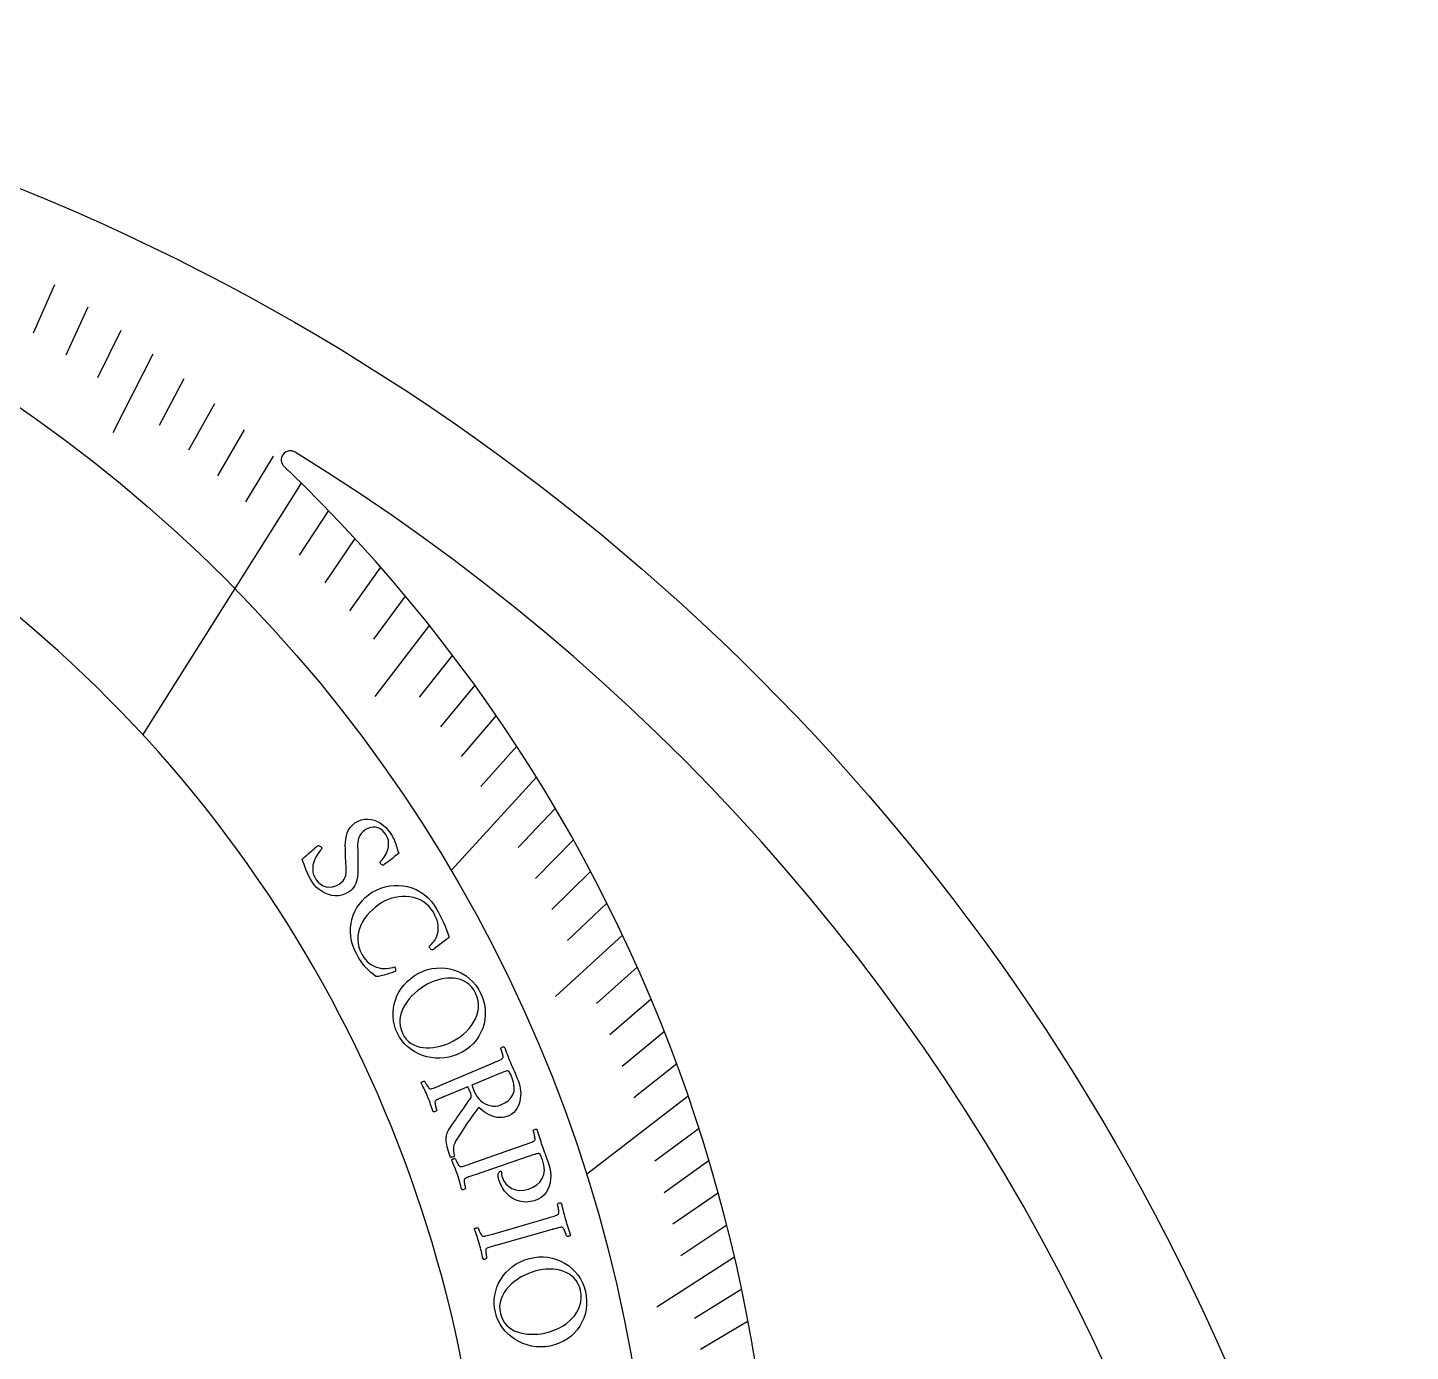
# Model space of a CAD drawing. Header units: millimetres. Extents: x -61 to 61, y -61 to 61.
# Drawn here: x 22.95 to 60.75, y 24.56 to 60.75 of the extents above; entities that cross this region are included whole.
import ezdxf

# ---------------------------------------------------------------- set-up
doc = ezdxf.new("R2010")
doc.units = ezdxf.units.MM
for name, color, linetype in [('CUT_INNER', 6, 'Continuous'), ('CUT_OUTER', 1, 'Continuous'), ('ENGRAVE', 7, 'Continuous'), ('ENGRAVE_FINE', 8, 'Continuous'), ('TEXT', 5, 'Continuous')]:
    doc.layers.add(name, color=color, linetype=linetype)

msp = doc.modelspace()

# ---------------------------------------------------------------- linework, layer by layer
at = {"layer": 'CUT_INNER'}
for centre, radius, start, end in [((0.0003, 17.36), 35.4924, 347.83564, 87.61872), ((30.1292, 48.9302), 0.25, 58.53516, 226.23047), ((0.0008, 0.0006), 57.7115, 352.757445, 58.378009), ((0.0011, 17.3601), 43.3891, 346.51414, 46.33951)]:
    msp.add_arc(centre, radius, start, end, dxfattribs=at)
at = {"layer": 'CUT_OUTER'}
msp.add_circle((0, 0), 60.75, dxfattribs=at)
at = {"layer": 'ENGRAVE'}
for points in [[(30.4248, 48.2959), (26.0931, 41.4198)], [(36.8574, 40.2563), (34.5233, 37.707)], [(41.0089, 31.5366), (38.2235, 29.3945)]]:
    msp.add_lwpolyline(points, dxfattribs=at)
msp.add_circle((0, 17.3597), 40.0734, dxfattribs=at)
at = {"layer": 'ENGRAVE_FINE'}
for points in [[(23.6813, 53.7178), (23.1, 52.3992)], [(24.5962, 53.1053), (23.9898, 51.7961)], [(25.4913, 52.4725), (24.8601, 51.1732)], [(26.3663, 51.8203), (25.2727, 49.6709)], [(27.2208, 51.1495), (26.5404, 49.871)], [(28.0542, 50.4608), (27.3495, 49.1933)], [(28.8662, 49.7551), (28.1375, 48.499)], [(29.6565, 49.0332), (28.9039, 47.7889)], [(31.1708, 47.5441), (30.3712, 46.3246)], [(31.8943, 46.7786), (31.0716, 45.5719)], [(32.5952, 46.0001), (31.7496, 44.8067)], [(33.2732, 45.2095), (32.405, 44.0298)], [(33.9283, 44.4076), (32.4428, 42.4633)], [(34.5603, 43.5952), (33.6476, 42.4439)], [(35.1692, 42.7731), (34.2347, 41.6365)], [(35.7551, 41.9421), (34.7989, 40.8205)], [(36.3178, 41.1029), (35.3404, 39.9967)], [(37.374, 39.4029), (36.3549, 38.3286)], [(37.8676, 38.5437), (36.8282, 37.4857)], [(38.3385, 37.6792), (37.279, 36.638)], [(38.7866, 36.8101), (37.7074, 35.7859)], [(39.2122, 35.9372), (37.3791, 34.2572)], [(39.6154, 35.061), (38.4978, 34.0718)], [(39.9965, 34.1822), (38.8601, 33.2111)], [(40.3556, 33.3015), (39.2009, 32.3486)], [(40.693, 32.4194), (39.5202, 31.4851)], [(41.3037, 30.6535), (40.0959, 29.7572)], [(41.5774, 29.7708), (40.3527, 28.8938)], [(41.8306, 28.8889), (40.5892, 28.0316)], [(42.0633, 28.0083), (40.8058, 27.171)], [(42.2761, 27.1296), (40.1506, 25.7656)], [(42.4691, 26.2532), (41.1803, 25.4565)], [(42.6427, 25.3796), (41.3389, 24.6036)]]:
    msp.add_lwpolyline(points, dxfattribs=at)
at = {"layer": 'TEXT'}
for points in [[(32.863, 38.7309), (32.8946, 38.6806), (32.9219, 38.6338), (32.9449, 38.5905), (32.9636, 38.5506), (32.9798, 38.5119), (32.9952, 38.4722), (33.0098, 38.4314), (33.0236, 38.3895), (33.038, 38.3447), (33.0543, 38.2949), (33.0725, 38.2401), (33.0927, 38.1804), (33.0367, 38.1318), (32.9791, 38.0837), (32.9198, 38.036), (32.8588, 37.9888), (32.8007, 37.9449), (32.7503, 37.9073), (32.7075, 37.8759), (32.6724, 37.8508), (32.6647, 37.8463), (32.6556, 37.8461), (32.6452, 37.8503), (32.6335, 37.8589), (32.622, 37.8694), (32.6122, 37.8792), (32.6043, 37.8885), (32.5982, 37.8971), (32.592, 37.9087), (32.5883, 37.92), (32.5869, 37.931), (32.588, 37.9419), (32.6151, 37.966), (32.6426, 37.995), (32.6703, 38.0289), (32.6983, 38.0677), (32.7251, 38.1102), (32.749, 38.1554), (32.7701, 38.2033), (32.7883, 38.2539), (32.8026, 38.3063), (32.812, 38.3597), (32.8163, 38.4142), (32.8157, 38.4697), (32.8088, 38.5253), (32.7942, 38.5798), (32.7719, 38.6332), (32.742, 38.6856), (32.6973, 38.7466), (32.6504, 38.796), (32.6012, 38.8338), (32.5499, 38.8599), (32.4978, 38.8765), (32.446, 38.8854), (32.3947, 38.8868), (32.3437, 38.8806), (32.2945, 38.8687), (32.2485, 38.8529), (32.2056, 38.8332), (32.1659, 38.8097), (32.1093, 38.7659), (32.0634, 38.7171), (32.0283, 38.6635), (32.0038, 38.605), (31.9873, 38.5426), (31.976, 38.4773), (31.97, 38.4092), (31.9692, 38.3383), (31.9708, 38.2657), (31.9719, 38.1927), (31.9727, 38.1193), (31.973, 38.0455), (31.9743, 37.9894), (31.9756, 37.9304), (31.9769, 37.8687), (31.9782, 37.8042), (31.9784, 37.7383), (31.9763, 37.6722), (31.9719, 37.6059), (31.9653, 37.5395), (31.9549, 37.4742), (31.9392, 37.4114), (31.9183, 37.3512), (31.892, 37.2934), (31.8594, 37.2394), (31.8194, 37.1905), (31.772, 37.1466), (31.7173, 37.1077), (31.6302, 37.0617), (31.5407, 37.0307), (31.449, 37.0147), (31.355, 37.0134), (31.2613, 37.0251), (31.1707, 37.0479), (31.0832, 37.0817), (30.9985, 37.1267), (30.9191, 37.181), (30.8473, 37.243), (30.783, 37.3128), (30.7261, 37.3905), (30.6786, 37.468), (30.6361, 37.547), (30.5987, 37.6274), (30.5664, 37.7093), (30.537, 37.7895), (30.5083, 37.865), (30.4802, 37.9356), (30.453, 38.0015), (30.4935, 38.0422), (30.536, 38.0834), (30.5804, 38.1251), (30.6268, 38.1673), (30.6729, 38.2083), (30.7163, 38.2464), (30.757, 38.2816), (30.7952, 38.3139), (30.8286, 38.3416), (30.8551, 38.3633), (30.8749, 38.3789), (30.8877, 38.3884), (30.9009, 38.3854), (30.9139, 38.3814), (30.9267, 38.3764), (30.9393, 38.3704), (30.9512, 38.3633), (30.9618, 38.3551), (30.9712, 38.3457), (30.9793, 38.3352), (30.9862, 38.3211), (30.9877, 38.3074), (30.9837, 38.2941), (30.9743, 38.2811), (30.9542, 38.2587), (30.9315, 38.231), (30.9065, 38.1979), (30.879, 38.1594), (30.8511, 38.1163), (30.825, 38.0693), (30.8006, 38.0184), (30.778, 37.9637), (30.7592, 37.906), (30.7467, 37.8463), (30.7403, 37.7845), (30.74, 37.7208), (30.7481, 37.6555), (30.7668, 37.5892), (30.796, 37.5217), (30.8359, 37.453), (30.8888, 37.3854), (30.9511, 37.3306), (31.023, 37.2885), (31.1044, 37.259), (31.1914, 37.246), (31.2798, 37.2533), (31.3696, 37.2809), (31.4609, 37.329), (31.521, 37.3724), (31.5692, 37.4187), (31.6053, 37.4678), (31.6293, 37.5198), (31.6447, 37.5748), (31.6547, 37.6327), (31.6594, 37.6936), (31.6586, 37.7574), (31.655, 37.8238), (31.6508, 37.8927), (31.6461, 37.9639), (31.6409, 38.0375), (31.6375, 38.1214), (31.635, 38.2075), (31.6334, 38.2959), (31.6328, 38.3866), (31.636, 38.4772), (31.6461, 38.5653), (31.6632, 38.6511), (31.6873, 38.7344), (31.721, 38.8129), (31.7672, 38.884), (31.8258, 38.9478), (31.897, 39.0041), (31.9804, 39.0524), (32.066, 39.0859), (32.154, 39.1044), (32.2444, 39.1078), (32.3347, 39.0978), (32.4228, 39.0762), (32.5084, 39.0428), (32.5917, 38.9976), (32.6702, 38.9427), (32.7416, 38.8799), (32.8059, 38.8093), (32.863, 38.7309)], [(34.1367, 36.639), (34.1835, 36.5538), (34.2296, 36.4657), (34.2749, 36.3745), (34.3193, 36.2803), (34.3617, 36.1833), (34.4008, 36.0838), (34.4366, 35.9817), (34.4691, 35.8771), (34.4652, 35.874), (34.4535, 35.8647), (34.434, 35.8493), (34.4067, 35.8277), (34.3741, 35.8022), (34.3386, 35.7748), (34.3003, 35.7457), (34.2592, 35.7147), (34.2176, 35.6836), (34.178, 35.6539), (34.1404, 35.6254), (34.1047, 35.5984), (34.0736, 35.5749), (34.0494, 35.5571), (34.0322, 35.5449), (34.0219, 35.5385), (34.0152, 35.5349), (34.0066, 35.5348), (33.9962, 35.5381), (33.9838, 35.5449), (33.9713, 35.5541), (33.9603, 35.5646), (33.9507, 35.5765), (33.9425, 35.5897), (33.9368, 35.6017), (33.9329, 35.6136), (33.9307, 35.6252), (33.9302, 35.6367), (33.9487, 35.6527), (33.971, 35.6738), (33.997, 35.7), (34.0268, 35.7313), (34.0574, 35.7681), (34.0861, 35.8106), (34.1127, 35.8587), (34.1372, 35.9127), (34.157, 35.9724), (34.1694, 36.0382), (34.1744, 36.1099), (34.1718, 36.1876), (34.1589, 36.2716), (34.1327, 36.3619), (34.0931, 36.4586), (34.04, 36.5615), (33.9831, 36.6502), (33.9182, 36.7286), (33.8455, 36.7966), (33.7651, 36.8543), (33.6788, 36.9019), (33.5885, 36.9397), (33.4944, 36.9678), (33.3964, 36.9862), (33.2965, 36.9953), (33.1967, 36.9956), (33.0971, 36.9872), (32.9976, 36.97), (32.9001, 36.9449), (32.8066, 36.9127), (32.717, 36.8733), (32.6314, 36.8269), (32.5402, 36.7681), (32.4536, 36.7034), (32.3717, 36.6329), (32.2942, 36.5565), (32.2232, 36.4753), (32.1602, 36.3902), (32.1052, 36.3013), (32.0582, 36.2086), (32.0208, 36.113), (31.9943, 36.0153), (31.9788, 35.9156), (31.9742, 35.8138), (31.9824, 35.7108), (32.0051, 35.6074), (32.0423, 35.5035), (32.094, 35.399), (32.1367, 35.3296), (32.182, 35.2689), (32.23, 35.2169), (32.2807, 35.1736), (32.3326, 35.1373), (32.3842, 35.1064), (32.4355, 35.0808), (32.4865, 35.0607), (32.5558, 35.0403), (32.624, 35.0277), (32.6911, 35.0231), (32.7572, 35.0264), (32.8201, 35.0344), (32.8779, 35.0439), (32.9306, 35.0549), (32.9781, 35.0674), (32.994, 35.0399), (33.0041, 35.0109), (33.0084, 34.9804), (33.007, 34.9486), (32.9919, 34.9414), (32.97, 34.9326), (32.9415, 34.9222), (32.9063, 34.91), (32.8669, 34.8969), (32.8256, 34.8836), (32.7826, 34.8702), (32.7377, 34.8566), (32.693, 34.8437), (32.6504, 34.8324), (32.6099, 34.8228), (32.5715, 34.8148), (32.5372, 34.809), (32.5091, 34.8059), (32.487, 34.8056), (32.4711, 34.808), (32.3995, 34.8578), (32.33, 34.9144), (32.2625, 34.9779), (32.1971, 35.0482), (32.1329, 35.1266), (32.0692, 35.2142), (32.006, 35.3112), (31.9432, 35.4174), (31.8833, 35.5353), (31.8363, 35.6541), (31.8023, 35.7741), (31.7811, 35.8953), (31.7721, 36.0162), (31.7744, 36.1352), (31.788, 36.2522), (31.8131, 36.3673), (31.8488, 36.4792), (31.8944, 36.5865), (31.95, 36.6889), (32.0156, 36.7867), (32.0905, 36.8783), (32.1743, 36.9624), (32.2669, 37.0387), (32.3685, 37.1073), (32.4824, 37.1698), (32.5991, 37.22), (32.7185, 37.2577), (32.8409, 37.2829), (32.9644, 37.2959), (33.0875, 37.297), (33.21, 37.2862), (33.3321, 37.2634), (33.4518, 37.2283), (33.5673, 37.1807), (33.6785, 37.1206), (33.7852, 37.048), (33.8857, 36.9633), (33.9778, 36.8668), (34.0615, 36.7587), (34.1367, 36.639)], [(35.3314, 34.3508), (35.3816, 34.2327), (35.4194, 34.1129), (35.4449, 33.9916), (35.458, 33.8688), (35.4588, 33.7464), (35.4475, 33.6262), (35.4241, 33.5082), (35.3887, 33.3925), (35.3418, 33.2806), (35.2838, 33.1743), (35.2148, 33.0734), (35.135, 32.978), (35.0443, 32.8899), (34.943, 32.811), (34.8312, 32.7412), (34.7088, 32.6804), (34.5878, 32.6337), (34.466, 32.6001), (34.3434, 32.5793), (34.2201, 32.5713), (34.0977, 32.5749), (33.9778, 32.5889), (33.8606, 32.6134), (33.7458, 32.6481), (33.6353, 32.6927), (33.5308, 32.7466), (33.4322, 32.8099), (33.3396, 32.8825), (33.2545, 32.9638), (33.1788, 33.0531), (33.1123, 33.1505), (33.055, 33.256), (33.0087, 33.3651), (32.9737, 33.4763), (32.9499, 33.5898), (32.9374, 33.7056), (32.9362, 33.822), (32.9462, 33.937), (32.9676, 34.0507), (33.0004, 34.1632), (33.0441, 34.273), (33.0982, 34.3788), (33.163, 34.4805), (33.2383, 34.5781), (33.3241, 34.6698), (33.4201, 34.7535), (33.5265, 34.8293), (33.6433, 34.897), (33.7611, 34.9515), (33.8807, 34.9933), (34.0022, 35.022), (34.1256, 35.0378), (34.249, 35.0412), (34.3705, 35.033), (34.4901, 35.0132), (34.6077, 34.9816), (34.7216, 34.9387), (34.8301, 34.8849), (34.9331, 34.8201), (35.0306, 34.7444), (35.1204, 34.6589), (35.2006, 34.5647), (35.2709, 34.462), (35.3314, 34.3508)], [(35.1935, 34.3464), (35.1421, 34.439), (35.0835, 34.5192), (35.0178, 34.5868), (34.9449, 34.6419), (34.8668, 34.6857), (34.7853, 34.7196), (34.7003, 34.7435), (34.6119, 34.7574), (34.5214, 34.7624), (34.43, 34.7596), (34.3377, 34.749), (34.2444, 34.7306), (34.152, 34.7058), (34.0622, 34.6759), (33.9749, 34.641), (33.8902, 34.601), (33.795, 34.5484), (33.7033, 34.4892), (33.6152, 34.4235), (33.5306, 34.3513), (33.4514, 34.2741), (33.3794, 34.1929), (33.3147, 34.1079), (33.2572, 34.0191), (33.2086, 33.9276), (33.1705, 33.8345), (33.1429, 33.7398), (33.1258, 33.6435), (33.1212, 33.5464), (33.1312, 33.4497), (33.1557, 33.3531), (33.1947, 33.2565), (33.2428, 33.1691), (33.2982, 33.0934), (33.3607, 33.0293), (33.4305, 32.9768), (33.5062, 32.9346), (33.5862, 32.9015), (33.6706, 32.8774), (33.7593, 32.8625), (33.8508, 32.8557), (33.9434, 32.8563), (34.037, 32.8643), (34.1317, 32.8797), (34.2257, 32.9012), (34.3172, 32.9276), (34.4062, 32.9588), (34.4927, 32.995), (34.5901, 33.0433), (34.684, 33.0983), (34.7743, 33.16), (34.8609, 33.2285), (34.942, 33.3028), (35.0156, 33.382), (35.0816, 33.4662), (35.14, 33.5552), (35.1892, 33.6479), (35.2274, 33.7429), (35.2546, 33.8402), (35.2708, 33.9397), (35.2741, 34.0407), (35.2622, 34.1422), (35.2354, 34.2441), (35.1935, 34.3464)], [(36.363, 31.9418), (36.3853, 31.8791), (36.4029, 31.8134), (36.4159, 31.7449), (36.4243, 31.6736), (36.4275, 31.6012), (36.4251, 31.5298), (36.4172, 31.4591), (36.4036, 31.3894), (36.3839, 31.322), (36.3573, 31.2582), (36.3239, 31.198), (36.2837, 31.1415), (36.2361, 31.0901), (36.1807, 31.0453), (36.1174, 31.0072), (36.0462, 30.9755), (35.9824, 30.9565), (35.9161, 30.9468), (35.8474, 30.9463), (35.7761, 30.955), (35.7045, 30.9713), (35.6345, 30.9939), (35.5662, 31.0227), (35.4995, 31.0576), (35.4365, 31.0974), (35.3792, 31.1406), (35.3277, 31.1871), (35.2819, 31.2371), (35.2252, 31.1614), (35.1711, 31.0879), (35.1196, 31.0167), (35.0708, 30.9478), (35.0235, 30.8796), (34.9767, 30.8108), (34.9303, 30.7413), (34.8844, 30.6712), (34.8375, 30.5988), (34.7881, 30.5226), (34.7362, 30.4427), (34.6817, 30.3591), (34.649, 30.3036), (34.6229, 30.2489), (34.6037, 30.1951), (34.5912, 30.1422), (34.5858, 30.0872), (34.5877, 30.0271), (34.597, 29.9621), (34.6136, 29.892), (34.6069, 29.8831), (34.5961, 29.8757), (34.5812, 29.8698), (34.5622, 29.8654), (34.5433, 29.8623), (34.5285, 29.8602), (34.518, 29.8591), (34.5117, 29.8591), (34.4824, 29.942), (34.4572, 30.0182), (34.436, 30.0877), (34.419, 30.1505), (34.4058, 30.2062), (34.396, 30.2545), (34.3897, 30.2953), (34.387, 30.3287), (34.3878, 30.3511), (34.3894, 30.3778), (34.3915, 30.4087), (34.3944, 30.444), (34.4006, 30.4823), (34.413, 30.5225), (34.4315, 30.5646), (34.4562, 30.6086), (34.4689, 30.6281), (34.4866, 30.6547), (34.5092, 30.6882), (34.5368, 30.7287), (34.5686, 30.775), (34.6037, 30.8258), (34.6422, 30.881), (34.684, 30.9407), (34.7281, 31.0037), (34.7736, 31.069), (34.8205, 31.1366), (34.8688, 31.2064), (34.9175, 31.2768), (34.9658, 31.3462), (35.0136, 31.4147), (35.061, 31.482), (35.0726, 31.507), (35.0763, 31.5361), (35.0721, 31.5693), (35.0601, 31.6066), (34.9854, 31.789), (34.3425, 31.5238), (34.3372, 31.5216), (34.3319, 31.5194), (34.3266, 31.5173), (34.3213, 31.5151), (34.316, 31.5129), (34.3107, 31.5107), (34.3054, 31.5085), (34.3001, 31.5063), (34.2673, 31.4927), (34.2362, 31.4795), (34.2068, 31.4667), (34.1789, 31.4543), (34.1533, 31.4421), (34.1306, 31.4298), (34.1108, 31.4174), (34.0939, 31.405), (34.0878, 31.3953), (34.0842, 31.3807), (34.0833, 31.361), (34.0849, 31.3362), (34.0886, 31.3088), (34.0937, 31.2809), (34.1002, 31.2526), (34.1081, 31.2238), (34.1162, 31.1972), (34.1232, 31.1752), (34.1291, 31.1578), (34.1339, 31.145), (34.1273, 31.137), (34.1177, 31.1289), (34.105, 31.1209), (34.0892, 31.1128), (34.0727, 31.1063), (34.0582, 31.1028), (34.0455, 31.1024), (34.0347, 31.105), (34.0172, 31.1579), (33.9999, 31.2097), (33.9828, 31.2603), (33.9657, 31.3096), (33.9483, 31.3586), (33.9299, 31.4079), (33.9104, 31.4575), (33.89, 31.5075), (33.8693, 31.556), (33.8477, 31.6047), (33.8252, 31.6534), (33.8018, 31.7023), (33.7777, 31.7514), (33.7531, 31.8007), (33.7281, 31.8504), (33.7025, 31.9003), (33.7083, 31.9099), (33.7175, 31.9186), (33.7303, 31.9265), (33.7464, 31.9336), (33.7633, 31.9392), (33.7779, 31.9426), (33.7904, 31.9438), (33.8008, 31.9427), (33.8065, 31.9304), (33.8147, 31.914), (33.8255, 31.8935), (33.8387, 31.869), (33.8536, 31.8431), (33.8693, 31.8182), (33.8858, 31.7945), (33.9031, 31.7718), (33.9197, 31.7527), (33.9344, 31.7396), (33.9469, 31.7326), (33.9575, 31.7315), (33.9828, 31.735), (34.0105, 31.7412), (34.0406, 31.7502), (34.0732, 31.7621), (34.1076, 31.7757), (34.1433, 31.7901), (34.1802, 31.8053), (34.2183, 31.8213), (35.6845, 32.4453), (35.7227, 32.4615), (35.7596, 32.4776), (35.7953, 32.4933), (35.8298, 32.5089), (35.8618, 32.5244), (35.8897, 32.5401), (35.9137, 32.5561), (35.9337, 32.5723), (35.9415, 32.5814), (35.9454, 32.5961), (35.9453, 32.6165), (35.9412, 32.6426), (35.9348, 32.6715), (35.9274, 32.7006), (35.9192, 32.7299), (35.9101, 32.7594), (35.9011, 32.7866), (35.8934, 32.8092), (35.8868, 32.8271), (35.8814, 32.8404), (35.8877, 32.8489), (35.897, 32.8575), (35.9094, 32.866), (35.925, 32.8745), (35.9413, 32.8814), (35.9558, 32.885), (35.9686, 32.8855), (35.9797, 32.8828), (36.0014, 32.8272), (36.0225, 32.7722), (36.043, 32.7178), (36.063, 32.6639), (36.0828, 32.6106), (36.1032, 32.5577), (36.124, 32.5053), (36.1454, 32.4534), (36.1683, 32.3989), (36.1925, 32.3425), (36.2179, 32.2842), (36.2445, 32.2239), (36.2723, 32.1603), (36.3013, 32.0921), (36.3316, 32.0193), (36.363, 31.9418)], [(35.8861, 31.2974), (35.9919, 31.3476), (36.0812, 31.4098), (36.1541, 31.484), (36.2103, 31.5703), (36.2447, 31.67), (36.2521, 31.7841), (36.2324, 31.9126), (36.1854, 32.0553), (36.1775, 32.074), (36.1674, 32.0969), (36.155, 32.124), (36.1404, 32.1554), (36.1248, 32.1846), (36.1094, 32.2057), (36.0944, 32.2185), (36.0796, 32.223), (36.0582, 32.2219), (36.032, 32.2169), (36.0009, 32.2079), (35.965, 32.1951), (35.9266, 32.1802), (35.888, 32.165), (35.8494, 32.1495), (35.8106, 32.1336), (35.0914, 31.8327), (35.1678, 31.6462), (35.199, 31.5803), (35.2372, 31.519), (35.2824, 31.4623), (35.3347, 31.4102), (35.3925, 31.3643), (35.4542, 31.3263), (35.5199, 31.2963), (35.5895, 31.2743), (35.6618, 31.2622), (35.7354, 31.262), (35.8101, 31.2737), (35.8861, 31.2974)], [(36.8052, 28.6752), (36.6988, 28.6494), (36.5951, 28.6382), (36.4942, 28.6415), (36.3961, 28.6593), (36.3023, 28.6906), (36.2145, 28.7343), (36.1327, 28.7906), (36.0567, 28.8594), (35.988, 28.9397), (35.9279, 29.0304), (35.8764, 29.1316), (35.8334, 29.2433), (35.8286, 29.2593), (35.8239, 29.2778), (35.8194, 29.2989), (35.8151, 29.3226), (35.8116, 29.3466), (35.8097, 29.3686), (35.8096, 29.3886), (35.8111, 29.4066), (35.8139, 29.4127), (35.8178, 29.4211), (35.8226, 29.4319), (35.8284, 29.445), (35.8359, 29.4583), (35.8459, 29.4693), (35.8584, 29.4781), (35.8734, 29.4847), (35.8831, 29.4867), (35.8904, 29.4854), (35.8953, 29.4806), (35.8977, 29.4725), (35.899, 29.4564), (35.9002, 29.4397), (35.9014, 29.4225), (35.9024, 29.4047), (35.9041, 29.3864), (35.9073, 29.3676), (35.9119, 29.3483), (35.9179, 29.3284), (35.9613, 29.2275), (36.0195, 29.141), (36.0926, 29.0688), (36.1807, 29.011), (36.2809, 28.9718), (36.3905, 28.9557), (36.5094, 28.9628), (36.6377, 28.9932), (36.7611, 29.0427), (36.8652, 29.1069), (36.95, 29.1859), (37.0155, 29.2798), (37.0579, 29.3878), (37.0737, 29.5088), (37.0627, 29.6429), (37.0248, 29.7897), (37.0181, 29.8089), (37.0094, 29.8324), (36.9988, 29.8602), (36.9861, 29.8924), (36.9723, 29.9226), (36.9583, 29.9445), (36.9441, 29.9582), (36.9296, 29.9637), (36.9082, 29.9639), (36.8817, 29.9605), (36.8502, 29.9535), (36.8135, 29.9429), (36.7742, 29.9304), (36.7348, 29.9176), (36.6953, 29.9045), (36.6556, 29.891), (35.1514, 29.3768), (35.1123, 29.3633), (35.0747, 29.3501), (35.0385, 29.3371), (35.0037, 29.3243), (34.9715, 29.3114), (34.943, 29.2981), (34.9182, 29.2843), (34.8971, 29.27), (34.8904, 29.2607), (34.886, 29.2463), (34.8838, 29.2267), (34.8839, 29.2019), (34.8858, 29.1744), (34.8891, 29.1466), (34.8936, 29.1185), (34.8995, 29.0901), (34.9057, 29.0638), (34.9111, 29.0419), (34.9158, 29.0246), (34.9198, 29.0116), (34.9127, 29.004), (34.9026, 28.9965), (34.8894, 28.9893), (34.8732, 28.9822), (34.8564, 28.9768), (34.8416, 28.9742), (34.8289, 28.9745), (34.8183, 28.9778), (34.8041, 29.0317), (34.79, 29.0844), (34.776, 29.1359), (34.7621, 29.1863), (34.7477, 29.2362), (34.7324, 29.2866), (34.716, 29.3373), (34.6987, 29.3885), (34.6811, 29.4381), (34.6627, 29.4876), (34.6434, 29.5371), (34.6234, 29.5865), (34.6026, 29.6362), (34.5813, 29.6865), (34.5595, 29.7373), (34.5371, 29.7886), (34.5435, 29.7977), (34.5532, 29.8059), (34.5664, 29.813), (34.583, 29.8191), (34.6002, 29.8236), (34.615, 29.8261), (34.6275, 29.8265), (34.6378, 29.8248), (34.6427, 29.8122), (34.6498, 29.7957), (34.6591, 29.7752), (34.6705, 29.7507), (34.6835, 29.7246), (34.6974, 29.6994), (34.7123, 29.675), (34.7281, 29.6514), (34.7435, 29.6314), (34.7573, 29.6174), (34.7695, 29.6096), (34.7799, 29.6079), (34.8054, 29.6097), (34.8334, 29.6142), (34.864, 29.6214), (34.8973, 29.6312), (34.9325, 29.6427), (34.969, 29.6549), (35.0067, 29.6678), (35.0457, 29.6814), (36.549, 30.2099), (36.5881, 30.2238), (36.6259, 30.2375), (36.6626, 30.251), (36.698, 30.2644), (36.7308, 30.2779), (36.7597, 30.2919), (36.7846, 30.3064), (36.8056, 30.3213), (36.814, 30.3299), (36.8187, 30.3444), (36.8199, 30.3647), (36.8175, 30.391), (36.8128, 30.4202), (36.8072, 30.4498), (36.8008, 30.4795), (36.7936, 30.5095), (36.7863, 30.5372), (36.78, 30.5602), (36.7745, 30.5785), (36.77, 30.5921), (36.7767, 30.6003), (36.7866, 30.6082), (36.7995, 30.6159), (36.8156, 30.6234), (36.8323, 30.6293), (36.847, 30.6321), (36.8598, 30.6318), (36.8707, 30.6284), (36.8889, 30.5716), (36.9066, 30.5153), (36.9237, 30.4597), (36.9403, 30.4047), (36.9568, 30.3503), (36.9738, 30.2962), (36.9914, 30.2427), (37.0095, 30.1895), (37.029, 30.1338), (37.0497, 30.076), (37.0714, 30.0162), (37.0942, 29.9543), (37.1181, 29.8892), (37.1428, 29.8193), (37.1685, 29.7447), (37.1951, 29.6654), (37.2226, 29.5662), (37.2399, 29.466), (37.2469, 29.365), (37.2436, 29.2631), (37.2295, 29.1636), (37.2042, 29.0697), (37.1677, 28.9814), (37.1201, 28.8986), (37.0604, 28.8247), (36.9881, 28.7629), (36.9029, 28.7131), (36.8052, 28.6752)], [(37.6503, 28.1652), (37.6665, 28.1099), (37.6831, 28.0555), (37.7002, 28.002), (37.7176, 27.9494), (37.7352, 27.8966), (37.7529, 27.8424), (37.7706, 27.787), (37.7883, 27.7303), (37.7814, 27.7213), (37.7711, 27.7136), (37.7574, 27.7074), (37.7404, 27.7026), (37.7229, 27.6995), (37.7079, 27.6984), (37.6953, 27.6992), (37.6851, 27.702), (37.6809, 27.7158), (37.6747, 27.7343), (37.6665, 27.7574), (37.6563, 27.7851), (37.6448, 27.8145), (37.6328, 27.8427), (37.6204, 27.8698), (37.6076, 27.8957), (37.5947, 27.918), (37.5819, 27.9341), (37.5695, 27.944), (37.5572, 27.9478), (37.536, 27.9474), (37.5124, 27.945), (37.4863, 27.9406), (37.4578, 27.9342), (37.4275, 27.9266), (37.3958, 27.9183), (37.3629, 27.9094), (37.3286, 27.8998), (37.3231, 27.8982), (37.3175, 27.8967), (37.312, 27.8951), (37.3065, 27.8936), (37.301, 27.892), (37.2955, 27.8905), (37.29, 27.8889), (37.2844, 27.8873), (35.7509, 27.4543), (35.7454, 27.4528), (35.7399, 27.4512), (35.7343, 27.4497), (35.7288, 27.4481), (35.7233, 27.4465), (35.7178, 27.445), (35.7123, 27.4434), (35.7068, 27.4419), (35.6727, 27.4321), (35.6402, 27.4226), (35.6095, 27.4133), (35.5804, 27.4042), (35.5536, 27.3951), (35.5296, 27.3855), (35.5085, 27.3755), (35.4902, 27.3651), (35.483, 27.3562), (35.4778, 27.342), (35.4746, 27.3226), (35.4734, 27.2978), (35.4738, 27.2701), (35.4756, 27.2418), (35.4788, 27.213), (35.4834, 27.1835), (35.4884, 27.1561), (35.4928, 27.1334), (35.4966, 27.1155), (35.4998, 27.1023), (35.4924, 27.095), (35.4819, 27.0881), (35.4684, 27.0816), (35.4517, 27.0754), (35.4347, 27.0709), (35.4198, 27.0691), (35.4071, 27.0701), (35.3967, 27.0739), (35.3855, 27.1286), (35.3743, 27.182), (35.3631, 27.2342), (35.3519, 27.2852), (35.3402, 27.3358), (35.3276, 27.3869), (35.3141, 27.4385), (35.2996, 27.4905), (35.2846, 27.5411), (35.2688, 27.5919), (35.2521, 27.6429), (35.2345, 27.6942), (35.2162, 27.7457), (35.1975, 27.7976), (35.1784, 27.8498), (35.1588, 27.9024), (35.1656, 27.9112), (35.1758, 27.9188), (35.1894, 27.9252), (35.2063, 27.9303), (35.2236, 27.934), (35.2386, 27.9356), (35.2511, 27.9354), (35.2613, 27.9331), (35.2655, 27.9202), (35.2718, 27.9029), (35.2801, 27.8814), (35.2904, 27.8555), (35.3022, 27.828), (35.3149, 27.8015), (35.3286, 27.776), (35.3431, 27.7515), (35.3575, 27.7306), (35.3705, 27.7159), (35.3822, 27.7075), (35.3925, 27.7052), (35.418, 27.7057), (35.4463, 27.7087), (35.4773, 27.7141), (35.511, 27.7221), (35.5468, 27.7317), (35.5839, 27.7419), (35.6222, 27.7528), (35.6619, 27.7642), (37.1917, 28.2105), (37.2314, 28.2222), (37.27, 28.2339), (37.3073, 28.2454), (37.3434, 28.2568), (37.3769, 28.2686), (37.4065, 28.281), (37.4322, 28.294), (37.4539, 28.3078), (37.4627, 28.3159), (37.4682, 28.3301), (37.4705, 28.3504), (37.4695, 28.3767), (37.4664, 28.4063), (37.4624, 28.4365), (37.4574, 28.4671), (37.4515, 28.4983), (37.4455, 28.5272), (37.4402, 28.5511), (37.4357, 28.57), (37.4319, 28.584), (37.439, 28.5917), (37.4493, 28.5991), (37.4626, 28.6061), (37.4791, 28.6128), (37.4961, 28.6177), (37.5109, 28.6197), (37.5237, 28.6187), (37.5344, 28.6147), (37.5495, 28.5569), (37.5643, 28.4995), (37.5785, 28.4424), (37.5923, 28.3857), (37.6061, 28.3296), (37.6204, 28.2741), (37.6351, 28.2193), (37.6503, 28.1652)], [(38.1961, 26.1948), (38.2192, 26.0686), (38.2299, 25.9434), (38.2282, 25.8195), (38.214, 25.6968), (38.188, 25.5773), (38.1506, 25.4624), (38.102, 25.3524), (38.0421, 25.2472), (37.9717, 25.1484), (37.8918, 25.0573), (37.8025, 24.974), (37.7036, 24.8984), (37.5959, 24.8324), (37.4798, 24.7776), (37.3553, 24.734), (37.2226, 24.7015), (37.0943, 24.6825), (36.9681, 24.6763), (36.8439, 24.6829), (36.7219, 24.7021), (36.6032, 24.7325), (36.4894, 24.7724), (36.3803, 24.822), (36.2759, 24.8811), (36.1779, 24.9488), (36.0877, 25.0243), (36.0055, 25.1076), (35.931, 25.1987), (35.8658, 25.2967), (35.8115, 25.4004), (35.768, 25.51), (35.7352, 25.6256), (35.7139, 25.7421), (35.7041, 25.8583), (35.7058, 25.9742), (35.719, 26.09), (35.7433, 26.2038), (35.7783, 26.3138), (35.8241, 26.4201), (35.8807, 26.5226), (35.9474, 26.6202), (36.0234, 26.7115), (36.1089, 26.7966), (36.2038, 26.8753), (36.3076, 26.946), (36.4196, 27.0066), (36.54, 27.0572), (36.6687, 27.0977), (36.7956, 27.1251), (36.9215, 27.1396), (37.0464, 27.141), (37.1702, 27.1294), (37.2914, 27.1056), (37.4081, 27.071), (37.5204, 27.0255), (37.6283, 26.9689), (37.73, 26.9021), (37.8241, 26.8258), (37.9104, 26.74), (37.9889, 26.6448), (38.0578, 26.5417), (38.1154, 26.4322), (38.1615, 26.3166), (38.1961, 26.1948)], [(38.0606, 26.2208), (38.0308, 26.3224), (37.9912, 26.4134), (37.9419, 26.4938), (37.8829, 26.5636), (37.8163, 26.6234), (37.7441, 26.6743), (37.6664, 26.7163), (37.5833, 26.7492), (37.4961, 26.774), (37.4063, 26.7913), (37.3138, 26.8012), (37.2188, 26.8037), (37.1233, 26.7997), (37.0291, 26.7902), (36.9363, 26.7752), (36.8448, 26.7548), (36.7404, 26.7243), (36.6379, 26.6866), (36.5376, 26.6418), (36.4392, 26.59), (36.345, 26.532), (36.257, 26.4686), (36.1753, 26.3998), (36.0997, 26.3257), (36.0322, 26.2471), (35.9746, 26.1646), (35.927, 26.0783), (35.8892, 25.988), (35.8634, 25.8944), (35.8519, 25.7978), (35.8547, 25.6982), (35.8715, 25.5954), (35.8994, 25.4996), (35.9368, 25.4136), (35.9837, 25.3374), (36.0404, 25.2708), (36.1049, 25.2131), (36.1757, 25.1632), (36.2528, 25.1213), (36.3361, 25.0872), (36.4239, 25.0606), (36.5144, 25.0409), (36.6075, 25.0282), (36.7032, 25.0224), (36.7996, 25.0228), (36.8947, 25.0285), (36.9884, 25.0395), (37.0807, 25.0558), (37.1864, 25.0816), (37.29, 25.1146), (37.3916, 25.1551), (37.4912, 25.2029), (37.5866, 25.2577), (37.6757, 25.3188), (37.7585, 25.3864), (37.8351, 25.4605), (37.9033, 25.5402), (37.9614, 25.6245), (38.0093, 25.7134), (38.047, 25.807), (38.0722, 25.9048), (38.083, 26.0065), (38.0791, 26.1118), (38.0606, 26.2208)]]:
    msp.add_lwpolyline(points, close=True, dxfattribs=at)

doc.saveas('drawing.dxf')
